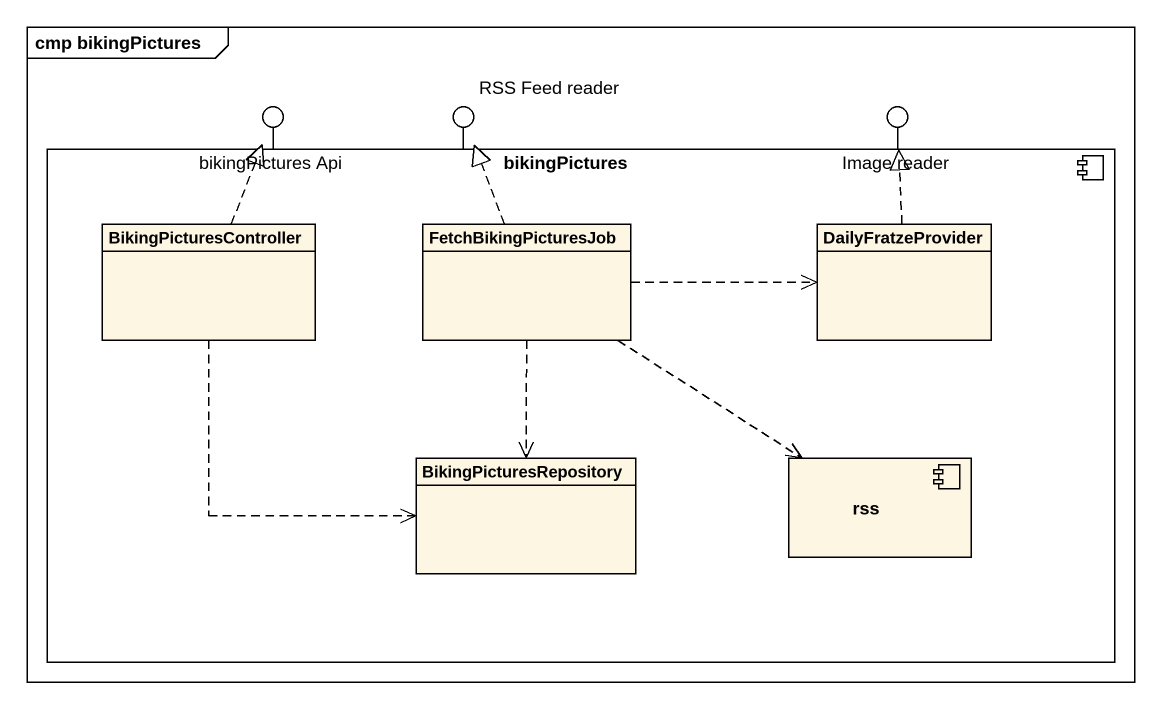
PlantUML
@startuml
mainframe cmp bikingPictures
allowmixing
hide circle
hide empty members
() "bikingPictures Api" as bikingPictures_Api
() "RSS Feed reader" as RSS_Feed_reader
() "Image reader" as Image_reader
component bikingPictures {
  class BikingPicturesController
  class FetchBikingPicturesJob
  class DailyFratzeProvider
  class BikingPicturesRepository
  component rss
}
bikingPictures -up- bikingPictures_Api
bikingPictures -up- RSS_Feed_reader
bikingPictures -up- Image_reader
BikingPicturesController .up.|> bikingPictures_Api
BikingPicturesController ..> BikingPicturesRepository
FetchBikingPicturesJob .up.|> RSS_Feed_reader
FetchBikingPicturesJob .right.> DailyFratzeProvider
FetchBikingPicturesJob ..> BikingPicturesRepository
FetchBikingPicturesJob ..> rss
DailyFratzeProvider .up.|> Image_reader
@enduml
